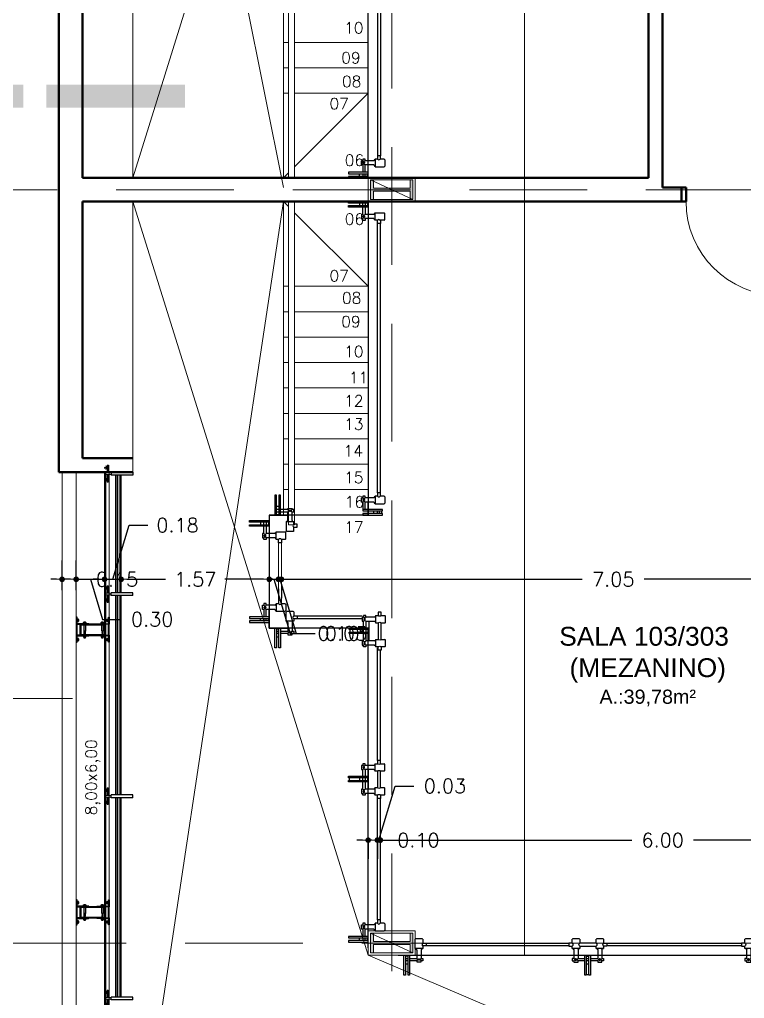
# Model space of a CAD drawing. Header units: millimetres. Extents: x 705 to 840, y 133 to 501.
# Drawn here: x 725.24 to 732.94, y 184.41 to 194.8 of the extents above; entities that cross this region are included whole.
import ezdxf

# ---------------------------------------------------------------- set-up
doc = ezdxf.new("R2010")
doc.units = ezdxf.units.MM
doc.header["$LTSCALE"] = 10
for name, pattern in [('ACAD_ISO03W100', [30, 12, -18]), ('BORDERX2', [3.5, 1, -0.5, 1, -0.5, 0, -0.5]), ('DASHED2', [0.375, 0.25, -0.125])]:
    doc.linetypes.add(name, pattern=pattern)
doc.layers.get('0').update_dxf_attribs({"color": 90})
for name, color, linetype in [('ACCESORIO', 90, 'Continuous'), ('EJE', 5, 'ACAD_ISO03W100'), ('ESCALERA', 90, 'Continuous'), ('VIDRO', 140, 'Continuous')]:
    doc.layers.add(name, color=color, linetype=linetype)
for name, color, linetype, lineweight in [('CINZA', 252, 'Continuous', 13), ('cinza 03', 252, 'Continuous', 13), ('COTA', 90, 'Continuous', 9), ('HACHT', 90, 'Continuous', 9), ('linha estutura', 252, 'Continuous', 13), ('PAREDES', 50, 'Continuous', 50), ('PAREDES 2', 50, 'Continuous', 50), ('Pilares', 16, 'Continuous', 20), ('pn 02', 16, 'Continuous', 20), ('PN-01', 90, 'Continuous', 13), ('PN-03', 180, 'Continuous', 30), ('texto', 16, 'Continuous', 20)]:
    doc.layers.add(name, color=color, linetype=linetype, lineweight=lineweight)
doc.styles.get("Standard").update_dxf_attribs({"font": 'simplex.shx'})
doc.dimstyles.new('1-100', dxfattribs={"dimtxt": 0.15, "dimasz": 0.06, "dimexe": 0.2, "dimexo": 0.1, "dimgap": 0.1, "dimtad": 0, "dimzin": 0, "dimdsep": 46, "dimtxsty": 'Standard', "dimblk": 'DOT', "dimcen": 0.09, "dimclrd": 90, "dimclre": 90, "dimclrt": 16, "dimadec": 0, "dimazin": 0, "dimtfac": 1, "dimtofl": 0, "dimtmove": 0, "dimatfit": 3, "dimldrblk": 'DOT', "dimfxl": 0, "dimtolj": 1, "dimtzin": 0, "dimarcsym": 0})

# ---------------------------------------------------------------- blocks, each defined once
blk = doc.blocks.new('peitoril1')
at = {"layer": 'EJE', "linetype": 'BORDERX2', "ltscale": 0.001}
for points in [[(0.017, -0.032), (-0.01, -0.032)], [(-0.01, -0.058), (0.017, -0.058)]]:
    blk.add_lwpolyline(points, dxfattribs=at)
for centre in [(-0.127, -0.046), (0.128, -0.046)]:
    blk.add_circle(centre, 0.00762, dxfattribs=at)
at = {"layer": 'ESCALERA'}
for p, q in [((-0.087, 0.129), (0.087, 0.129)), ((0.087, 0.098), (-0.087, 0.098))]:
    blk.add_line(p, q, dxfattribs=at)
for points in [[(-0.167, 0.129), (-0.202, 0.129), (-0.202, 0.098), (-0.167, 0.098)], [(-0.166, 0.17), (-0.16, 0.176)], [(-0.166, 0.17), (-0.166, 0.129)], [(-0.16, 0.176), (-0.135, 0.176)], [(-0.135, 0.176), (-0.093, 0.176)], [(-0.093, 0.176), (-0.087, 0.17)], [(-0.087, 0.129), (-0.087, 0.17)], [(0.087, 0.17), (0.093, 0.176)], [(0.087, 0.17), (0.087, 0.129)], [(0.093, 0.176), (0.119, 0.176)], [(0.119, 0.176), (0.161, 0.176)], [(0.161, 0.176), (0.167, 0.17)], [(0.167, 0.129), (0.167, 0.17)], [(0.167, 0.129), (0.202, 0.129), (0.202, 0.098), (0.167, 0.098)], [(-0.166, 0.099), (-0.166, 0.073), (-0.135, 0.073)], [(-0.166, 0.073), (-0.087, 0.073), (-0.087, 0.098)], [(-0.149, 0.059), (-0.149, -0.032)], [(-0.104, 0.059), (-0.104, -0.032)], [(0.104, 0), (-0.104, 0)], [(0.087, 0.073), (0.167, 0.073), (0.167, 0.098)], [(0.087, 0.098), (0.087, 0.073), (0.119, 0.073)], [(0.104, 0.059), (0.104, -0.032)], [(0.149, 0.059), (0.149, -0.032)], [(-0.149, -0.032), (-0.167, -0.032), (-0.167, -0.058), (-0.149, -0.058)], [(-0.104, -0.058), (-0.104, -0.071), (-0.149, -0.071), (-0.149, -0.058)], [(-0.026, -0.032), (-0.104, -0.032)], [(-0.104, -0.058), (-0.026, -0.058)], [(0.017, -0.008), (-0.01, -0.008)], [(0.017, -0.092), (-0.01, -0.092)], [(0.104, -0.032), (0.033, -0.032)], [(0.033, -0.058), (0.105, -0.058)], [(0.149, -0.058), (0.149, -0.071), (0.105, -0.071), (0.105, -0.058)], [(0.149, -0.032), (0.167, -0.032), (0.167, -0.058), (0.149, -0.058)], [(0.017, -0.202), (-0.01, -0.202)]]:
    blk.add_lwpolyline(points, dxfattribs=at)
for points in [[(-0.01, -0.21), (-0.01, 0), (-0.026, 0), (-0.026, -0.21)], [(0.033, -0.21), (0.033, 0), (0.017, 0), (0.017, -0.21)]]:
    blk.add_lwpolyline(points, close=True, dxfattribs=at)
for centre, radius, start, end in [((-0.177, 0.114), 0.0183, 303.7221, 56.3197), ((-0.077, 0.114), 0.0183, 123.6803, 236.2779), ((0.077, 0.114), 0.0183, 303.7221, 56.3197), ((0.177, 0.114), 0.0183, 123.6803, 236.2779), ((-0.172, 0.049), 0.0247, 22.7593, 77.2542), ((-0.081, 0.048), 0.0255, 102.7579, 156.0181), ((0.082, 0.049), 0.0247, 22.7593, 77.2542), ((0.172, 0.048), 0.0255, 102.7579, 156.0181), ((-0.155, -0.045), 0.0142, 296.1431, 64.1119), ((-0.098, -0.045), 0.0142, 115.274, 244.6765), ((0.098, -0.045), 0.0142, 296.1431, 64.1119), ((0.155, -0.045), 0.0142, 115.274, 244.6765)]:
    blk.add_arc(centre, radius, start, end, dxfattribs=at)
blk = doc.blocks.new('BLO253')
blk.add_lwpolyline([(39.6, 2, -0.414214), (40.6, 1, 0.414214), (41.6, 0), (91.5, 0, 0.414214), (92.5, 1), (92.5, 4, 0.414214), (91.5, 5), (49.6, 5, -0.414214), (44.6, 10), (44.6, 89, 0.414214), (43.6, 90), (41.6, 90, 0.414214), (40.6, 89), (40.6, 6.5, -0.414214), (39.1, 5), (-39.1, 5, -0.414214), (-40.6, 6.5), (-40.6, 89, 0.414214), (-41.6, 90), (-43.6, 90, 0.414214), (-44.6, 89), (-44.6, 10, -0.414214), (-49.6, 5), (-91.5, 5, 0.414214), (-92.5, 4), (-92.5, 1, 0.414214), (-91.5, 0), (-41.6, 0, 0.414214), (-40.6, 1, -0.414214), (-39.6, 2)], format="xyb", close=True)
blk = doc.blocks.new('CAB-BUL')
for p, q in [((-6.4, 11), (6.2, 11)), ((-4.5, 1.5), (-3.7, 2)), ((-4, 2), (-4, 9)), ((4.5, 1.5), (3.7, 2)), ((4, 2), (4, 9))]:
    blk.add_line(p, q)
blk.add_lwpolyline([(-9, 1.5), (9, 1.5), (9, 0), (-9, 0)], close=True)
blk.add_lwpolyline([(8.5, 9, 0.888889), (4, 9, 0.50025), (-4, 9, 0.88987), (-8.5, 9), (-8.5, 2), (8.5, 2)], format="xyb", close=True)
blk = doc.blocks.new('TUERCA')
for p, q in [((-6.5, -1.6), (6.5, -1.6)), ((6.5, -9.6), (-6.5, -9.6)), ((-4.5, -10.7), (3.2, -9.6)), ((-4.5, -11.9), (4.5, -10.7)), ((-4.5, -13.2), (4.5, -11.9)), ((-4.5, -14.4), (4.5, -13.2)), ((-4.5, -15.7), (4.5, -14.4)), ((-4.3, -8.1), (-4.3, -3.1)), ((-3, -16.5), (4.5, -15.7)), ((4.3, -3.1), (4.3, -8.1))]:
    blk.add_line(p, q)
blk.add_lwpolyline([(-9, 0), (9, 0), (9, -1.5), (-9, -1.5)], close=True)
blk.add_lwpolyline([(-4.3, -8.1, -0.666895), (-8.8, -8.1), (-8.8, -3.1, -0.666895), (-4.3, -3.1, -0.349005), (4.3, -3.1, -0.666667), (8.8, -3.1), (8.8, -8.1, -0.666667), (4.3, -8.1, -0.349005)], format="xyb", close=True)
blk.add_lwpolyline([(-3.8, -9.6), (-3, -9.8), (-4.5, -10.7), (-3, -11.1), (-4.5, -11.9), (-3, -12.3), (-4.5, -13.2), (-3, -13.6), (-4.5, -14.4), (-3, -14.8), (-4.5, -15.7), (-3, -16.4), (3, -16.4), (4.5, -15.7), (3, -15.2), (4.5, -14.4), (3, -14), (4.5, -13.2), (3, -12.7), (4.5, -11.9), (3, -11.5), (4.5, -10.7), (3, -10.2), (4.2, -9.6)])
blk = doc.blocks.new('fixação madeira')
at = {"layer": 'ACCESORIO'}
for p, q in [((-0.052, -0.063), (-0.05, -0.076)), ((-0.05, -0.063), (-0.048, -0.076)), ((-0.048, -0.063), (-0.047, -0.076)), ((-0.047, -0.063), (-0.045, -0.076)), ((-0.045, -0.063), (-0.043, -0.076)), ((-0.043, -0.063), (-0.041, -0.076)), ((-0.041, -0.063), (-0.039, -0.076)), ((-0.039, -0.063), (-0.038, -0.076)), ((-0.038, -0.063), (-0.036, -0.076)), ((-0.036, -0.063), (-0.034, -0.076)), ((-0.034, -0.063), (-0.032, -0.076)), ((-0.032, -0.063), (-0.03, -0.076)), ((-0.03, -0.063), (-0.029, -0.076)), ((-0.029, -0.063), (-0.027, -0.076)), ((-0.027, -0.063), (-0.025, -0.076)), ((-0.025, -0.063), (-0.023, -0.076)), ((-0.023, -0.063), (-0.021, -0.076)), ((-0.021, -0.063), (-0.02, -0.076)), ((-0.02, -0.063), (-0.018, -0.076)), ((-0.018, -0.063), (-0.016, -0.076)), ((-0.016, -0.063), (-0.014, -0.076)), ((-0.014, -0.063), (-0.012, -0.076)), ((-0.012, -0.076), (-0.012, -0.063)), ((-0.052, -0.251), (-0.05, -0.264)), ((-0.05, -0.251), (-0.048, -0.264)), ((-0.048, -0.251), (-0.047, -0.264)), ((-0.047, -0.251), (-0.045, -0.264)), ((-0.045, -0.251), (-0.043, -0.264)), ((-0.043, -0.251), (-0.041, -0.264)), ((-0.041, -0.251), (-0.039, -0.264)), ((-0.039, -0.251), (-0.038, -0.264)), ((-0.038, -0.251), (-0.036, -0.264)), ((-0.036, -0.251), (-0.034, -0.264)), ((-0.034, -0.251), (-0.032, -0.264)), ((-0.032, -0.251), (-0.03, -0.264)), ((-0.03, -0.251), (-0.029, -0.264)), ((-0.029, -0.251), (-0.027, -0.264)), ((-0.027, -0.251), (-0.025, -0.264)), ((-0.025, -0.251), (-0.023, -0.264)), ((-0.023, -0.251), (-0.021, -0.264)), ((-0.021, -0.251), (-0.02, -0.264)), ((-0.02, -0.251), (-0.018, -0.264)), ((-0.018, -0.251), (-0.016, -0.264)), ((-0.016, -0.251), (-0.014, -0.264)), ((-0.014, -0.251), (-0.012, -0.264)), ((-0.012, -0.264), (-0.012, -0.251))]:
    blk.add_line(p, q, dxfattribs=at)
for points in [[(-0.06, -0.034), (0.057, -0.034), (0.057, -0.308), (-0.06, -0.308)], [(-0.052, -0.042), (0.049, -0.042), (0.049, -0.3), (-0.052, -0.3)]]:
    blk.add_lwpolyline(points, close=True, dxfattribs=at)
for points in [[(0.049, -0.063), (-0.014, -0.063), (-0.015, -0.066), (-0.016, -0.063), (-0.017, -0.066), (-0.018, -0.063), (-0.018, -0.066), (-0.02, -0.063), (-0.02, -0.066), (-0.021, -0.063), (-0.022, -0.066), (-0.023, -0.063), (-0.024, -0.066), (-0.025, -0.063), (-0.026, -0.066), (-0.027, -0.063), (-0.027, -0.066), (-0.029, -0.063), (-0.029, -0.066), (-0.03, -0.063), (-0.031, -0.066), (-0.032, -0.063), (-0.033, -0.066), (-0.034, -0.063), (-0.035, -0.066), (-0.036, -0.063), (-0.036, -0.066), (-0.038, -0.063), (-0.038, -0.066), (-0.039, -0.063), (-0.04, -0.066), (-0.041, -0.063), (-0.042, -0.066), (-0.043, -0.063), (-0.044, -0.066), (-0.045, -0.063), (-0.045, -0.066), (-0.047, -0.063), (-0.047, -0.066), (-0.048, -0.063), (-0.049, -0.066), (-0.05, -0.063), (-0.051, -0.066), (-0.052, -0.063)], [(-0.052, -0.076), (-0.051, -0.074), (-0.05, -0.076), (-0.05, -0.074), (-0.048, -0.076), (-0.048, -0.074), (-0.047, -0.076), (-0.046, -0.074), (-0.045, -0.076), (-0.044, -0.074), (-0.043, -0.076), (-0.042, -0.074), (-0.041, -0.076), (-0.041, -0.074), (-0.039, -0.076), (-0.039, -0.074), (-0.038, -0.076), (-0.037, -0.074), (-0.036, -0.076), (-0.035, -0.074), (-0.034, -0.076), (-0.033, -0.074), (-0.032, -0.076), (-0.032, -0.074), (-0.03, -0.076), (-0.03, -0.074), (-0.029, -0.076), (-0.028, -0.074), (-0.027, -0.076), (-0.026, -0.074), (-0.025, -0.076), (-0.024, -0.074), (-0.023, -0.076), (-0.023, -0.074), (-0.021, -0.076), (-0.021, -0.074), (-0.02, -0.076), (-0.019, -0.074), (-0.018, -0.076), (-0.017, -0.074), (-0.016, -0.076), (-0.015, -0.074), (-0.014, -0.076), (-0.014, -0.074), (-0.012, -0.076), (0.049, -0.076)], [(0.049, -0.251), (-0.014, -0.251), (-0.015, -0.253), (-0.016, -0.251), (-0.017, -0.253), (-0.018, -0.251), (-0.018, -0.253), (-0.02, -0.251), (-0.02, -0.253), (-0.021, -0.251), (-0.022, -0.253), (-0.023, -0.251), (-0.024, -0.253), (-0.025, -0.251), (-0.026, -0.253), (-0.027, -0.251), (-0.027, -0.253), (-0.029, -0.251), (-0.029, -0.253), (-0.03, -0.251), (-0.031, -0.253), (-0.032, -0.251), (-0.033, -0.253), (-0.034, -0.251), (-0.035, -0.253), (-0.036, -0.251), (-0.036, -0.253), (-0.038, -0.251), (-0.038, -0.253), (-0.039, -0.251), (-0.04, -0.253), (-0.041, -0.251), (-0.042, -0.253), (-0.043, -0.251), (-0.044, -0.253), (-0.045, -0.251), (-0.045, -0.253), (-0.047, -0.251), (-0.047, -0.253), (-0.048, -0.251), (-0.049, -0.253), (-0.05, -0.251), (-0.051, -0.253), (-0.052, -0.251)], [(-0.052, -0.264), (-0.051, -0.262), (-0.05, -0.264), (-0.05, -0.262), (-0.048, -0.264), (-0.048, -0.262), (-0.047, -0.264), (-0.046, -0.262), (-0.045, -0.264), (-0.044, -0.262), (-0.043, -0.264), (-0.042, -0.262), (-0.041, -0.264), (-0.041, -0.262), (-0.039, -0.264), (-0.039, -0.262), (-0.038, -0.264), (-0.037, -0.262), (-0.036, -0.264), (-0.035, -0.262), (-0.034, -0.264), (-0.033, -0.262), (-0.032, -0.264), (-0.032, -0.262), (-0.03, -0.264), (-0.03, -0.262), (-0.029, -0.264), (-0.028, -0.262), (-0.027, -0.264), (-0.026, -0.262), (-0.025, -0.264), (-0.024, -0.262), (-0.023, -0.264), (-0.023, -0.262), (-0.021, -0.264), (-0.021, -0.262), (-0.02, -0.264), (-0.019, -0.262), (-0.018, -0.264), (-0.017, -0.262), (-0.016, -0.264), (-0.015, -0.262), (-0.014, -0.264), (-0.014, -0.262), (-0.012, -0.264), (0.049, -0.264)]]:
    blk.add_lwpolyline(points, dxfattribs=at)
at = {"layer": 'ACCESORIO', "xscale": 0.001440000000002328, "yscale": 0.001440000000002328, "zscale": 0.00144, "rotation": 180}
blk.add_blockref('BLO253', (-0.001, 0.001), dxfattribs=at)
at = {"layer": 'ACCESORIO', "linetype": 'Continuous', "xscale": 0.001440000000002328, "yscale": 0.001440000000002328, "zscale": 0.00144}
for name, p, rotation in [('CAB-BUL', (-0.105, -0.006), 180), ('TUERCA', (-0.066, -0.07), 270), ('CAB-BUL', (0.063, -0.07), 270), ('CAB-BUL', (0.1, -0.006), 180), ('CAB-BUL', (0.063, -0.258), 270)]:
    blk.add_blockref(name, p, dxfattribs=dict(at, rotation=rotation))
at = {"layer": 'ACCESORIO', "xscale": -0.001440000000002328, "yscale": 0.001440000000002328, "zscale": 0.00144}
blk.add_blockref('BLO253', (-0.001, -0.345), dxfattribs=at)
at = {"layer": 'ACCESORIO', "color": 252, "linetype": 'Continuous', "xscale": 0.001440000000002328, "yscale": 0.001440000000002328, "zscale": 0.00144, "rotation": 270}
blk.add_blockref('TUERCA', (-0.066, -0.258), dxfattribs=at)
at = {"layer": 'ACCESORIO', "linetype": 'Continuous', "xscale": -0.001440000000002328, "yscale": 0.001440000000002328, "zscale": 0.00144}
for p in [(-0.105, -0.338), (0.1, -0.338)]:
    blk.add_blockref('CAB-BUL', p, dxfattribs=at)
blk = doc.blocks.new('SPIDER')
at = {"layer": 'HACHT'}
blk.add_line((-0.289, -0.009), (-0.289, 0.009), dxfattribs=at)
at = {"layer": 'PN-01'}
for p, q in [((-0.264, 0.063), (-0.304, 0.063)), ((-0.293, 0.067), (-0.299, 0.07)), ((-0.294, 0.066), (-0.299, 0.069)), ((-0.264, 0.064), (-0.299, 0.064)), ((-0.264, 0.062), (-0.299, 0.062)), ((-0.294, 0.06), (-0.299, 0.058)), ((-0.293, 0.059), (-0.299, 0.056)), ((-0.264, 0.064), (-0.298, 0.064)), ((-0.289, 0.066), (-0.294, 0.066)), ((-0.289, 0.06), (-0.294, 0.06)), ((-0.289, 0.067), (-0.293, 0.067)), ((-0.289, 0.059), (-0.293, 0.059)), ((-0.283, 0.079), (-0.289, 0.079)), ((-0.283, 0.048), (-0.289, 0.048)), ((-0.228, 0.009), (-0.289, 0.009)), ((-0.279, 0.072), (-0.283, 0.079)), ((-0.279, 0.055), (-0.283, 0.048)), ((-0.27, 0.072), (-0.279, 0.072)), ((-0.27, 0.055), (-0.279, 0.055)), ((-0.264, 0.089), (-0.27, 0.089)), ((-0.27, 0.089), (-0.27, 0.009)), ((-0.264, 0.078), (-0.27, 0.078)), ((-0.264, 0.048), (-0.27, 0.048)), ((-0.264, 0.034), (-0.27, 0.034)), ((-0.264, 0.089), (-0.264, 0.009)), ((-0.258, 0.072), (-0.264, 0.076)), ((-0.258, 0.055), (-0.264, 0.051)), ((-0.262, 0.074), (-0.262, 0.052)), ((-0.261, 0.074), (-0.261, 0.053)), ((-0.26, 0.073), (-0.26, 0.053)), ((-0.258, 0.089), (-0.252, 0.089)), ((-0.258, 0.089), (-0.258, 0.08)), ((-0.258, 0.08), (-0.258, 0.047)), ((-0.258, 0.047), (-0.258, 0.009)), ((-0.258, 0.034), (-0.252, 0.034)), ((-0.252, 0.089), (-0.252, 0.009)), ((-0.264, -0.063), (-0.304, -0.063)), ((-0.293, -0.059), (-0.299, -0.056)), ((-0.294, -0.06), (-0.299, -0.058)), ((-0.264, -0.062), (-0.299, -0.062)), ((-0.264, -0.064), (-0.299, -0.064)), ((-0.294, -0.066), (-0.299, -0.069)), ((-0.293, -0.067), (-0.299, -0.07)), ((-0.264, -0.064), (-0.298, -0.064)), ((-0.289, -0.06), (-0.294, -0.06)), ((-0.289, -0.066), (-0.294, -0.066)), ((-0.289, -0.059), (-0.293, -0.059)), ((-0.289, -0.067), (-0.293, -0.067)), ((-0.228, -0.009), (-0.289, -0.009)), ((-0.283, -0.048), (-0.289, -0.048)), ((-0.283, -0.079), (-0.289, -0.079)), ((-0.279, -0.055), (-0.283, -0.048)), ((-0.279, -0.072), (-0.283, -0.079)), ((-0.27, -0.055), (-0.279, -0.055)), ((-0.27, -0.072), (-0.279, -0.072)), ((-0.27, -0.089), (-0.27, -0.009)), ((-0.264, -0.034), (-0.27, -0.034)), ((-0.264, -0.048), (-0.27, -0.048)), ((-0.264, -0.078), (-0.27, -0.078)), ((-0.264, -0.089), (-0.27, -0.089)), ((-0.264, -0.089), (-0.264, -0.009)), ((-0.258, -0.055), (-0.264, -0.051)), ((-0.258, -0.072), (-0.264, -0.076)), ((-0.262, -0.074), (-0.262, -0.052)), ((-0.261, -0.074), (-0.261, -0.053)), ((-0.26, -0.073), (-0.26, -0.053)), ((-0.258, -0.047), (-0.258, -0.009)), ((-0.258, -0.034), (-0.252, -0.034)), ((-0.258, -0.08), (-0.258, -0.047)), ((-0.258, -0.089), (-0.258, -0.08)), ((-0.258, -0.089), (-0.252, -0.089)), ((-0.252, -0.089), (-0.252, -0.009))]:
    blk.add_line(p, q, dxfattribs=at)
at = {"layer": 'PN-03'}
for p, q in [((-0.228, -0.015), (-0.228, 0.015)), ((0, 0.015), (-0.228, 0.015)), ((0, -0.015), (0, 0.015)), ((0, -0.015), (-0.228, -0.015))]:
    blk.add_line(p, q, dxfattribs=at)
blk = doc.blocks.new('_DOT')
at = {"color": 0, "linetype": 'ByBlock'}
blk.add_line((-0.5, 0), (-1, 0), dxfattribs=at)
at = {"color": 0, "linetype": 'ByBlock', "const_width": 0.5}
blk.add_lwpolyline([(-0.25, 0, 1), (0.25, 0, 1)], format="xyb", close=True, dxfattribs=at)
blk = doc.blocks.new('*D60')
at = {"layer": 'linha estutura', "color": 90, "lineweight": -2}
for p, q in [((728.881, 186.087), (728.821, 186.087)), ((728.941, 186.116), (728.941, 185.887)), ((729.039, 186.116), (729.039, 185.887)), ((729.099, 186.087), (729.159, 186.087))]:
    blk.add_line(p, q, dxfattribs=at)
at = {"layer": 'linha estutura', "color": 90, "lineweight": -2, "xscale": 0.06, "yscale": 0.06, "zscale": 0.06}
blk.add_blockref('_DOT', (728.941, 186.087), dxfattribs=at)
at = {"layer": 'linha estutura', "color": 90, "lineweight": -2, "xscale": 0.06, "yscale": 0.06, "zscale": 0.06, "rotation": 180}
blk.add_blockref('_DOT', (729.039, 186.087), dxfattribs=at)
at = {"layer": 'linha estutura', "color": 16, "insert": (729.474, 186.087), "char_height": 0.15, "attachment_point": 5}
blk.add_mtext('\\A1;0.10', dxfattribs=at)
blk = doc.blocks.new('*D61')
at = {"layer": 'linha estutura', "color": 90, "lineweight": -2}
for p, q in [((729.054, 186.087), (729.227, 186.662)), ((729.227, 186.662), (729.427, 186.662)), ((729.07, 186.187), (729.07, 186.287)), ((728.979, 186.087), (728.919, 186.087)), ((729.039, 186.116), (729.039, 185.887)), ((729.039, 186.087), (729.07, 186.087)), ((729.13, 186.087), (729.19, 186.087))]:
    blk.add_line(p, q, dxfattribs=at)
at = {"layer": 'linha estutura', "color": 90, "lineweight": -2, "xscale": 0.06, "yscale": 0.06, "zscale": 0.06}
blk.add_blockref('_DOT', (729.039, 186.087), dxfattribs=at)
at = {"layer": 'linha estutura', "color": 90, "lineweight": -2, "xscale": 0.06, "yscale": 0.06, "zscale": 0.06, "rotation": 180}
blk.add_blockref('_DOT', (729.07, 186.087), dxfattribs=at)
at = {"layer": 'linha estutura', "color": 16, "insert": (729.756, 186.662), "char_height": 0.15, "attachment_point": 5}
blk.add_mtext('\\A1;0.03', dxfattribs=at)
blk = doc.blocks.new('*D62')
at = {"layer": 'linha estutura', "color": 90, "lineweight": -2}
for p, q in [((729.07, 186.187), (729.07, 186.287)), ((735.066, 186.187), (735.066, 186.287)), ((729.13, 186.087), (731.739, 186.087)), ((735.006, 186.087), (732.396, 186.087))]:
    blk.add_line(p, q, dxfattribs=at)
at = {"layer": 'linha estutura', "color": 90, "lineweight": -2, "xscale": 0.06, "yscale": 0.06, "zscale": 0.06, "rotation": 180}
blk.add_blockref('_DOT', (729.07, 186.087), dxfattribs=at)
at = {"layer": 'linha estutura', "color": 90, "lineweight": -2, "xscale": 0.06, "yscale": 0.06, "zscale": 0.06}
blk.add_blockref('_DOT', (735.066, 186.087), dxfattribs=at)
at = {"layer": 'linha estutura', "color": 16, "insert": (732.068, 186.087), "char_height": 0.15, "attachment_point": 5}
blk.add_mtext('\\A1;6.00', dxfattribs=at)
blk = doc.blocks.new('*D75')
at = {"layer": 'linha estutura', "color": 90, "lineweight": -2}
for p, q in [((725.691, 188.74), (725.691, 189.057)), ((725.841, 188.74), (725.841, 189.057)), ((725.631, 188.857), (725.571, 188.857)), ((725.901, 188.857), (725.961, 188.857))]:
    blk.add_line(p, q, dxfattribs=at)
at = {"layer": 'linha estutura', "color": 90, "lineweight": -2, "xscale": 0.06, "yscale": 0.06, "zscale": 0.06}
blk.add_blockref('_DOT', (725.691, 188.857), dxfattribs=at)
at = {"layer": 'linha estutura', "color": 90, "lineweight": -2, "xscale": 0.06, "yscale": 0.06, "zscale": 0.06, "rotation": 180}
blk.add_blockref('_DOT', (725.841, 188.857), dxfattribs=at)
at = {"layer": 'linha estutura', "color": 16, "insert": (726.275, 188.857), "char_height": 0.15, "attachment_point": 5}
blk.add_mtext('\\A1;0.15', dxfattribs=at)
blk = doc.blocks.new('*D76')
at = {"layer": 'linha estutura', "color": 90, "lineweight": -2}
for p, q in [((725.841, 188.74), (725.841, 189.057)), ((725.781, 188.857), (725.721, 188.857)), ((725.841, 188.857), (726.142, 188.857)), ((725.992, 188.857), (726.119, 188.432)), ((726.202, 188.857), (726.262, 188.857)), ((726.142, 188.757), (726.142, 188.657)), ((726.119, 188.432), (726.319, 188.432))]:
    blk.add_line(p, q, dxfattribs=at)
at = {"layer": 'linha estutura', "color": 90, "lineweight": -2, "xscale": 0.06, "yscale": 0.06, "zscale": 0.06}
blk.add_blockref('_DOT', (725.841, 188.857), dxfattribs=at)
at = {"layer": 'linha estutura', "color": 90, "lineweight": -2, "xscale": 0.06, "yscale": 0.06, "zscale": 0.06, "rotation": 180}
blk.add_blockref('_DOT', (726.142, 188.857), dxfattribs=at)
at = {"layer": 'linha estutura', "color": 16, "insert": (726.648, 188.432), "char_height": 0.15, "attachment_point": 5}
blk.add_mtext('\\A1;0.30', dxfattribs=at)
blk = doc.blocks.new('*D77')
at = {"layer": 'linha estutura', "color": 90, "lineweight": -2}
for p, q in [((726.23, 188.857), (726.403, 189.432)), ((726.403, 189.432), (726.603, 189.432)), ((726.318, 188.957), (726.318, 189.057)), ((726.082, 188.857), (726.022, 188.857)), ((726.142, 188.857), (726.318, 188.857)), ((726.378, 188.857), (726.438, 188.857)), ((726.142, 188.757), (726.142, 188.657))]:
    blk.add_line(p, q, dxfattribs=at)
at = {"layer": 'linha estutura', "color": 90, "lineweight": -2, "xscale": 0.06, "yscale": 0.06, "zscale": 0.06}
blk.add_blockref('_DOT', (726.142, 188.857), dxfattribs=at)
at = {"layer": 'linha estutura', "color": 90, "lineweight": -2, "xscale": 0.06, "yscale": 0.06, "zscale": 0.06, "rotation": 180}
blk.add_blockref('_DOT', (726.318, 188.857), dxfattribs=at)
at = {"layer": 'linha estutura', "color": 16, "insert": (726.917, 189.432), "char_height": 0.15, "attachment_point": 5}
blk.add_mtext('\\A1;0.18', dxfattribs=at)
blk = doc.blocks.new('*D78')
at = {"layer": 'linha estutura', "color": 90, "lineweight": -2}
for p, q in [((726.318, 188.957), (726.318, 189.057)), ((726.378, 188.857), (726.79, 188.857)), ((727.831, 188.857), (727.419, 188.857)), ((727.891, 188.757), (727.891, 188.657))]:
    blk.add_line(p, q, dxfattribs=at)
at = {"layer": 'linha estutura', "color": 90, "lineweight": -2, "xscale": 0.06, "yscale": 0.06, "zscale": 0.06, "rotation": 180}
blk.add_blockref('_DOT', (726.318, 188.857), dxfattribs=at)
at = {"layer": 'linha estutura', "color": 90, "lineweight": -2, "xscale": 0.06, "yscale": 0.06, "zscale": 0.06}
blk.add_blockref('_DOT', (727.891, 188.857), dxfattribs=at)
at = {"layer": 'linha estutura', "color": 16, "insert": (727.105, 188.857), "char_height": 0.15, "attachment_point": 5}
blk.add_mtext('\\A1;1.57', dxfattribs=at)
blk = doc.blocks.new('*D79')
at = {"layer": 'linha estutura', "color": 90, "lineweight": -2}
for p, q in [((727.831, 188.857), (727.771, 188.857)), ((727.891, 188.857), (727.989, 188.857)), ((727.94, 188.857), (728.113, 188.282)), ((728.049, 188.857), (728.109, 188.857)), ((727.891, 188.757), (727.891, 188.657)), ((727.989, 188.757), (727.989, 188.657)), ((728.113, 188.282), (728.313, 188.282))]:
    blk.add_line(p, q, dxfattribs=at)
at = {"layer": 'linha estutura', "color": 90, "lineweight": -2, "xscale": 0.06, "yscale": 0.06, "zscale": 0.06}
blk.add_blockref('_DOT', (727.891, 188.857), dxfattribs=at)
at = {"layer": 'linha estutura', "color": 90, "lineweight": -2, "xscale": 0.06, "yscale": 0.06, "zscale": 0.06, "rotation": 180}
blk.add_blockref('_DOT', (727.989, 188.857), dxfattribs=at)
at = {"layer": 'linha estutura', "color": 16, "insert": (728.627, 188.282), "char_height": 0.15, "attachment_point": 5}
blk.add_mtext('\\A1;0.10', dxfattribs=at)
blk = doc.blocks.new('*D80')
at = {"layer": 'linha estutura', "color": 90, "lineweight": -2}
for p, q in [((727.929, 188.857), (727.869, 188.857)), ((727.989, 188.857), (728.02, 188.857)), ((728.004, 188.857), (728.177, 188.282)), ((728.08, 188.857), (728.14, 188.857)), ((727.989, 188.757), (727.989, 188.657)), ((728.02, 188.757), (728.02, 188.657)), ((728.177, 188.282), (728.377, 188.282))]:
    blk.add_line(p, q, dxfattribs=at)
at = {"layer": 'linha estutura', "color": 90, "lineweight": -2, "xscale": 0.06, "yscale": 0.06, "zscale": 0.06}
blk.add_blockref('_DOT', (727.989, 188.857), dxfattribs=at)
at = {"layer": 'linha estutura', "color": 90, "lineweight": -2, "xscale": 0.06, "yscale": 0.06, "zscale": 0.06, "rotation": 180}
blk.add_blockref('_DOT', (728.02, 188.857), dxfattribs=at)
at = {"layer": 'linha estutura', "color": 16, "insert": (728.706, 188.282), "char_height": 0.15, "attachment_point": 5}
blk.add_mtext('\\A1;0.03', dxfattribs=at)
blk = doc.blocks.new('*D81')
at = {"layer": 'linha estutura', "color": 90, "lineweight": -2}
for p, q in [((728.08, 188.857), (731.214, 188.857)), ((735.006, 188.857), (731.871, 188.857)), ((728.02, 188.757), (728.02, 188.657)), ((735.066, 188.757), (735.066, 188.657))]:
    blk.add_line(p, q, dxfattribs=at)
at = {"layer": 'linha estutura', "color": 90, "lineweight": -2, "xscale": 0.06, "yscale": 0.06, "zscale": 0.06, "rotation": 180}
blk.add_blockref('_DOT', (728.02, 188.857), dxfattribs=at)
at = {"layer": 'linha estutura', "color": 90, "lineweight": -2, "xscale": 0.06, "yscale": 0.06, "zscale": 0.06}
blk.add_blockref('_DOT', (735.066, 188.857), dxfattribs=at)
at = {"layer": 'linha estutura', "color": 16, "insert": (731.543, 188.857), "char_height": 0.15, "attachment_point": 5}
blk.add_mtext('\\A1;7.05', dxfattribs=at)

msp = doc.modelspace()

# ---------------------------------------------------------------- hatches: boundary and pattern name
at = {"layer": 'Pilares'}
for points in [[(728.966, 193.099), (728.966, 192.889), (728.996, 192.889), (728.996, 192.979), (729.386, 192.979), (729.386, 192.889), (729.416, 192.889), (729.416, 193.099), (729.386, 193.099), (729.386, 193.009), (728.996, 193.009), (728.996, 193.099)], [(728.966, 185.099), (728.966, 184.889), (728.996, 184.889), (728.996, 184.979), (729.386, 184.979), (729.386, 184.889), (729.416, 184.889), (729.416, 185.099), (729.386, 185.099), (729.386, 185.009), (728.996, 185.009), (728.996, 185.099)]]:
    msp.add_hatch(color=256, dxfattribs=at).paths.add_polyline_path(points)
at = {"layer": 'PN-01', "ltscale": 0.05}
h = msp.add_hatch(color=256, dxfattribs=at)
h.paths.add_polyline_path([(723.075, 193.129), (722.34, 193.619), (723.81, 193.619)])
h.paths.add_polyline_path([(723.81, 193.864), (722.34, 193.864), (722.34, 194.109), (723.81, 194.109)])
h.paths.add_polyline_path([(724.545, 193.864), (724.055, 193.864), (724.055, 194.109), (724.545, 194.109)])
h.paths.add_polyline_path([(725.28, 193.864), (724.79, 193.864), (724.79, 194.109), (725.28, 194.109)])
h.paths.add_polyline_path([(726.249, 193.864), (725.525, 193.864), (725.525, 194.109), (726.249, 194.109)])
h.paths.add_polyline_path([(726.995, 193.864), (726.249, 193.864), (726.249, 194.109), (726.995, 194.109)])

# ---------------------------------------------------------------- linework, layer by layer
at = {"layer": 'CINZA'}
for p, q in [((726.264, 189.964), (726.264, 188.715)), ((726.279, 189.964), (726.279, 188.715)), ((726.298, 189.964), (726.298, 188.715)), ((726.313, 189.964), (726.313, 188.715)), ((726.264, 188.685), (726.264, 186.568)), ((726.279, 188.685), (726.279, 186.568)), ((726.298, 188.685), (726.298, 186.568)), ((726.313, 188.685), (726.313, 186.568)), ((726.264, 186.538), (726.264, 184.421)), ((726.279, 186.538), (726.279, 184.421)), ((726.298, 186.538), (726.298, 184.421)), ((726.313, 186.538), (726.313, 184.421))]:
    msp.add_line(p, q, dxfattribs=at)
at = {"layer": 'cinza 03'}
for p, q in [((730.599, 184.864), (730.599, 201.124)), ((726.441, 189.994), (726.441, 190.144)), ((727.989, 189.244), (727.989, 188.634)), ((728.02, 189.262), (728.02, 188.634))]:
    msp.add_line(p, q, dxfattribs=at)
msp.add_arc((733.316, 192.869), 1, 180, 270, dxfattribs=at)
at = {"layer": 'COTA'}
msp.add_line((725.801, 187.59), (723.887, 187.59), dxfattribs=at)
at = {"layer": 'EJE', "linetype": 'BORDERX2', "ltscale": 0.001}
for points in [[(728.883, 193.163), (728.883, 193.135)], [(728.909, 193.135), (728.909, 193.163)], [(728.883, 192.826), (728.883, 192.853)], [(728.909, 192.853), (728.909, 192.826)], [(727.994, 189.597), (727.966, 189.597)], [(727.966, 189.572), (727.994, 189.572)], [(729.035, 189.583), (729.035, 189.555)], [(729.06, 189.555), (729.06, 189.583)], [(727.833, 189.436), (727.833, 189.464)], [(727.859, 189.464), (727.859, 189.436)], [(727.833, 188.442), (727.833, 188.415)], [(727.859, 188.415), (727.859, 188.442)], [(727.966, 188.307), (727.994, 188.307)], [(727.994, 188.281), (727.966, 188.281)], [(728.883, 185.048), (728.883, 185.02)], [(728.909, 185.02), (728.909, 185.048)], [(729.337, 184.832), (729.364, 184.832)], [(729.364, 184.806), (729.337, 184.806)]]:
    msp.add_lwpolyline(points, dxfattribs=at)
for centre in [(728.895, 193.28), (728.895, 192.709), (728.895, 189.7), (728.111, 189.585), (727.845, 189.319), (727.845, 188.559), (728.111, 188.294), (728.895, 185.165), (729.481, 184.819)]:
    msp.add_circle(centre, 0.00762, dxfattribs=at)
at = {"layer": 'ESCALERA'}
for p, q in [((729.039, 196.214), (729.039, 193.355)), ((729.07, 196.214), (729.07, 193.355)), ((729.039, 189.775), (729.039, 192.634)), ((729.07, 189.775), (729.07, 192.634)), ((728.186, 188.468), (728.878, 188.468)), ((728.878, 188.438), (728.186, 188.438)), ((729.039, 186.934), (729.039, 188.13)), ((729.07, 186.934), (729.07, 188.104)), ((729.039, 185.24), (729.039, 186.53)), ((729.07, 185.24), (729.07, 186.53)), ((729.556, 184.993), (731.072, 184.993)), ((731.072, 184.963), (729.556, 184.963)), ((731.476, 184.993), (732.905, 184.993)), ((732.905, 184.963), (731.476, 184.963))]:
    msp.add_line(p, q, dxfattribs=at)
for points in [[(729.07, 193.319), (729.07, 193.355), (729.039, 193.355), (729.039, 193.319)], [(728.883, 193.257), (728.87, 193.257), (728.87, 193.302), (728.883, 193.302)], [(728.909, 193.302), (728.909, 193.32), (728.883, 193.32), (728.883, 193.302)], [(728.883, 193.257), (728.883, 193.179)], [(729, 193.302), (728.909, 193.302)], [(729, 193.257), (728.909, 193.257)], [(728.909, 193.179), (728.909, 193.257)], [(728.941, 193.121), (728.941, 193.257)], [(729.014, 193.319), (729.014, 193.239)], [(729.039, 193.319), (729.014, 193.319), (729.014, 193.288)], [(729.111, 193.319), (729.069, 193.319)], [(729.111, 193.319), (729.117, 193.313)], [(729.117, 193.246), (729.111, 193.239)], [(729.117, 193.313), (729.117, 193.288)], [(729.117, 193.288), (729.117, 193.246)], [(728.849, 193.135), (728.849, 193.163)], [(728.933, 193.135), (728.933, 193.163)], [(729.014, 193.239), (729.111, 193.239)], [(728.849, 192.853), (728.849, 192.826)], [(728.933, 192.853), (728.933, 192.826)], [(728.941, 192.867), (728.941, 192.731)], [(728.883, 192.731), (728.87, 192.731), (728.87, 192.687), (728.883, 192.687)], [(728.883, 192.731), (728.883, 192.81)], [(728.909, 192.81), (728.909, 192.731)], [(729, 192.731), (728.909, 192.731)], [(729.014, 192.67), (729.014, 192.749)], [(729.014, 192.749), (729.111, 192.749)], [(729.117, 192.743), (729.111, 192.749)], [(729.117, 192.701), (729.117, 192.743)], [(728.909, 192.687), (728.909, 192.669), (728.883, 192.669), (728.883, 192.687)], [(729, 192.687), (728.909, 192.687)], [(729.039, 192.67), (729.014, 192.67), (729.014, 192.701)], [(729.07, 192.669), (729.07, 192.634), (729.039, 192.634), (729.039, 192.669)], [(729.111, 192.67), (729.069, 192.67)], [(729.111, 192.67), (729.117, 192.676)], [(729.117, 192.676), (729.117, 192.701)], [(728.883, 189.677), (728.87, 189.677), (728.87, 189.722), (728.883, 189.722)], [(728.909, 189.722), (728.909, 189.74), (728.883, 189.74), (728.883, 189.722)], [(729, 189.722), (728.909, 189.722)], [(729.014, 189.739), (729.014, 189.659)], [(729.039, 189.739), (729.014, 189.739), (729.014, 189.708)], [(729.07, 189.739), (729.07, 189.775), (729.039, 189.775), (729.039, 189.739)], [(729.111, 189.739), (729.069, 189.739)], [(729.111, 189.739), (729.117, 189.733)], [(729.117, 189.733), (729.117, 189.708)], [(729.117, 189.708), (729.117, 189.666)], [(727.966, 189.632), (727.994, 189.632)], [(728.088, 189.597), (728.088, 189.61), (728.133, 189.61), (728.133, 189.597)], [(728.883, 189.677), (728.883, 189.599)], [(729, 189.677), (728.909, 189.677)], [(728.909, 189.599), (728.909, 189.677)], [(728.941, 189.541), (728.941, 189.677)], [(729.014, 189.659), (729.111, 189.659)], [(729.117, 189.666), (729.111, 189.659)], [(727.891, 189.539), (727.891, 189.342)], [(727.891, 189.539), (728.088, 189.539)], [(727.952, 189.539), (728.088, 189.539)], [(727.966, 189.547), (727.994, 189.547)], [(728.088, 189.597), (728.01, 189.597)], [(728.01, 189.572), (728.088, 189.572)], [(728.088, 189.48), (728.088, 189.572)], [(728.133, 189.572), (728.151, 189.572), (728.151, 189.597), (728.133, 189.597)], [(728.133, 189.48), (728.133, 189.572)], [(729, 189.555), (729, 189.583)], [(729.085, 189.555), (729.085, 189.583)], [(727.799, 189.464), (727.799, 189.436)], [(727.833, 189.342), (727.833, 189.42)], [(727.859, 189.42), (727.859, 189.342)], [(727.883, 189.464), (727.883, 189.436)], [(728.15, 189.466), (728.07, 189.466)], [(728.07, 189.466), (728.07, 189.369)], [(728.15, 189.441), (728.15, 189.466), (728.119, 189.466)], [(728.15, 189.41), (728.186, 189.41), (728.186, 189.441), (728.15, 189.441)], [(728.15, 189.369), (728.15, 189.411)], [(727.833, 189.342), (727.82, 189.342), (727.82, 189.298), (727.833, 189.298)], [(727.859, 189.297), (727.859, 189.28), (727.833, 189.28), (727.833, 189.298)], [(727.95, 189.342), (727.859, 189.342)], [(727.95, 189.297), (727.859, 189.297)], [(727.964, 189.28), (727.964, 189.36)], [(727.964, 189.36), (728.061, 189.36)], [(727.989, 189.28), (727.964, 189.28), (727.964, 189.312)], [(728.067, 189.354), (728.061, 189.36)], [(728.067, 189.312), (728.067, 189.354)], [(728.067, 189.286), (728.067, 189.312)], [(728.077, 189.363), (728.07, 189.369)], [(728.119, 189.363), (728.077, 189.363)], [(728.144, 189.363), (728.119, 189.363)], [(728.15, 189.369), (728.144, 189.363)], [(728.02, 189.28), (728.02, 189.244), (727.989, 189.244), (727.989, 189.28)], [(728.061, 189.28), (728.019, 189.28)], [(728.061, 189.28), (728.067, 189.286)], [(727.833, 188.537), (727.82, 188.537), (727.82, 188.581), (727.833, 188.581)], [(727.859, 188.581), (727.859, 188.599), (727.833, 188.599), (727.833, 188.581)], [(727.95, 188.581), (727.859, 188.581)], [(727.964, 188.598), (727.964, 188.519)], [(727.989, 188.598), (727.964, 188.598), (727.964, 188.567)], [(728.02, 188.599), (728.02, 188.634), (727.989, 188.634), (727.989, 188.599)], [(728.061, 188.598), (728.019, 188.598)], [(728.061, 188.598), (728.067, 188.592)], [(728.067, 188.592), (728.067, 188.567)], [(728.067, 188.567), (728.067, 188.525)], [(727.833, 188.537), (727.833, 188.458)], [(727.95, 188.537), (727.859, 188.537)], [(727.859, 188.458), (727.859, 188.537)], [(727.891, 188.339), (727.891, 188.537)], [(727.964, 188.519), (728.061, 188.519)], [(728.067, 188.525), (728.061, 188.519)], [(728.077, 188.515), (728.07, 188.509)], [(728.07, 188.413), (728.07, 188.509)], [(728.119, 188.515), (728.077, 188.515)], [(728.144, 188.515), (728.119, 188.515)], [(728.15, 188.51), (728.144, 188.515)], [(728.15, 188.51), (728.15, 188.468)], [(728.15, 188.468), (728.186, 188.468), (728.186, 188.438), (728.15, 188.438)], [(727.799, 188.415), (727.799, 188.442)], [(727.883, 188.415), (727.883, 188.442)], [(728.15, 188.413), (728.07, 188.413)], [(728.088, 188.398), (728.088, 188.307)], [(728.15, 188.438), (728.15, 188.413), (728.119, 188.413)], [(728.133, 188.398), (728.133, 188.307)], [(727.891, 188.339), (728.088, 188.339)], [(727.952, 188.339), (728.088, 188.339)], [(727.966, 188.332), (727.994, 188.332)], [(728.01, 188.307), (728.088, 188.307)], [(728.088, 188.281), (728.01, 188.281)], [(728.088, 188.281), (728.088, 188.269), (728.133, 188.269), (728.133, 188.281)], [(728.133, 188.307), (728.151, 188.307), (728.151, 188.281), (728.133, 188.281)], [(727.966, 188.247), (727.994, 188.247)], [(729.07, 185.204), (729.07, 185.24), (729.039, 185.24), (729.039, 185.204)], [(728.883, 185.142), (728.87, 185.142), (728.87, 185.186), (728.883, 185.186)], [(728.909, 185.187), (728.909, 185.204), (728.883, 185.204), (728.883, 185.186)], [(728.883, 185.142), (728.883, 185.064)], [(729, 185.187), (728.909, 185.187)], [(729, 185.142), (728.909, 185.142)], [(728.909, 185.064), (728.909, 185.142)], [(728.941, 185.006), (728.941, 185.142)], [(728.941, 184.945), (728.941, 185.142)], [(729.014, 185.204), (729.014, 185.124)], [(729.039, 185.204), (729.014, 185.204), (729.014, 185.172)], [(729.111, 185.204), (729.069, 185.204)], [(729.111, 185.204), (729.117, 185.198)], [(729.117, 185.198), (729.117, 185.172)], [(729.117, 185.172), (729.117, 185.13)], [(728.849, 185.02), (728.849, 185.048)], [(728.933, 185.02), (728.933, 185.048)], [(729.014, 185.124), (729.111, 185.124)], [(729.117, 185.13), (729.111, 185.124)], [(729.441, 184.938), (729.441, 185.034)], [(729.489, 185.04), (729.447, 185.04)], [(729.514, 185.04), (729.489, 185.04)], [(729.52, 185.035), (729.514, 185.04)], [(729.52, 185.035), (729.52, 184.993)], [(729.52, 184.938), (729.441, 184.938)], [(729.52, 184.963), (729.52, 184.938), (729.489, 184.938)], [(729.521, 184.993), (729.556, 184.993), (729.556, 184.963), (729.521, 184.963)], [(729.261, 184.864), (729.459, 184.864)], [(729.337, 184.857), (729.364, 184.857)], [(729.38, 184.832), (729.459, 184.832)], [(729.459, 184.923), (729.459, 184.832)], [(729.503, 184.923), (729.503, 184.832)], [(729.503, 184.832), (729.521, 184.832), (729.521, 184.806), (729.503, 184.806)], [(729.337, 184.772), (729.364, 184.772)], [(729.459, 184.806), (729.38, 184.806)], [(729.459, 184.806), (729.459, 184.794), (729.503, 184.794), (729.503, 184.806)]]:
    msp.add_lwpolyline(points, dxfattribs=at)
for points in [[(728.731, 193.163), (728.941, 193.163), (728.941, 193.179), (728.731, 193.179)], [(728.731, 193.119), (728.941, 193.119), (728.941, 193.135), (728.731, 193.135)], [(728.731, 192.869), (728.941, 192.869), (728.941, 192.853), (728.731, 192.853)], [(728.731, 192.826), (728.941, 192.826), (728.941, 192.81), (728.731, 192.81)], [(727.95, 189.749), (727.95, 189.539), (727.966, 189.539), (727.966, 189.749)], [(727.994, 189.749), (727.994, 189.539), (728.01, 189.539), (728.01, 189.749)], [(728.883, 189.583), (729.093, 189.583), (729.093, 189.599), (728.883, 189.599)], [(728.883, 189.539), (729.093, 189.539), (729.093, 189.555), (728.883, 189.555)], [(727.681, 189.48), (727.891, 189.48), (727.891, 189.464), (727.681, 189.464)], [(727.681, 189.436), (727.891, 189.436), (727.891, 189.42), (727.681, 189.42)], [(727.681, 188.442), (727.891, 188.442), (727.891, 188.458), (727.681, 188.458)], [(727.681, 188.399), (727.891, 188.399), (727.891, 188.415), (727.681, 188.415)], [(727.95, 188.13), (727.95, 188.339), (727.966, 188.339), (727.966, 188.13)], [(727.994, 188.13), (727.994, 188.339), (728.01, 188.339), (728.01, 188.13)], [(728.731, 185.048), (728.941, 185.048), (728.941, 185.064), (728.731, 185.064)], [(728.731, 185.004), (728.941, 185.004), (728.941, 185.02), (728.731, 185.02)], [(729.321, 184.655), (729.321, 184.864), (729.337, 184.864), (729.337, 184.655)], [(729.364, 184.655), (729.364, 184.864), (729.38, 184.864), (729.38, 184.655)]]:
    msp.add_lwpolyline(points, close=True, dxfattribs=at)
for centre, radius, start, end in [((728.896, 193.308), 0.0142, 206.1431, 334.1119), ((728.896, 193.251), 0.0142, 25.274, 154.6765), ((728.99, 193.324), 0.0247, 292.7593, 347.2542), ((728.989, 193.234), 0.0255, 12.7579, 66.0181), ((729.054, 193.33), 0.0183, 213.7221, 326.3197), ((728.896, 192.738), 0.0142, 205.3235, 334.726), ((728.989, 192.755), 0.0255, 293.9819, 347.2421), ((728.896, 192.681), 0.0142, 25.8881, 153.8569), ((728.99, 192.664), 0.0247, 12.7458, 67.2407), ((729.054, 192.659), 0.0183, 33.6803, 146.2779), ((728.896, 189.728), 0.0142, 206.1431, 334.1119), ((728.99, 189.744), 0.0247, 292.7593, 347.2542), ((729.054, 189.75), 0.0183, 213.7221, 326.3197), ((728.896, 189.671), 0.0142, 25.274, 154.6765), ((728.989, 189.654), 0.0255, 12.7579, 66.0181), ((728.082, 189.584), 0.0142, 295.274, 64.6765), ((728.139, 189.584), 0.0142, 116.1431, 244.1119), ((728.065, 189.491), 0.0255, 282.7579, 336.0181), ((728.155, 189.49), 0.0247, 202.7593, 257.2542), ((728.161, 189.426), 0.0183, 123.7221, 236.3197), ((727.846, 189.348), 0.0142, 205.3235, 334.726), ((727.846, 189.291), 0.0142, 25.8881, 153.8569), ((727.939, 189.365), 0.0255, 293.9819, 347.2421), ((727.94, 189.275), 0.0247, 12.7458, 67.2407), ((728.004, 189.27), 0.0183, 33.6803, 146.2779), ((727.846, 188.587), 0.0142, 206.1431, 334.1119), ((727.94, 188.604), 0.0247, 292.7593, 347.2542), ((728.004, 188.609), 0.0183, 213.7221, 326.3197), ((727.846, 188.53), 0.0142, 25.274, 154.6765), ((727.939, 188.513), 0.0255, 12.7579, 66.0181), ((728.161, 188.453), 0.0183, 123.6803, 236.2779), ((728.065, 188.388), 0.0255, 23.9819, 77.2421), ((728.155, 188.389), 0.0247, 102.7458, 157.2407), ((728.082, 188.294), 0.0142, 295.3235, 64.726), ((728.139, 188.294), 0.0142, 115.8881, 243.8569), ((728.896, 185.193), 0.0142, 206.1431, 334.1119), ((728.896, 185.136), 0.0142, 25.274, 154.6765), ((728.99, 185.209), 0.0247, 292.7593, 347.2542), ((728.989, 185.119), 0.0255, 12.7579, 66.0181), ((729.054, 185.214), 0.0183, 213.7221, 326.3197), ((729.435, 184.913), 0.0255, 23.9819, 77.2421), ((729.526, 184.914), 0.0247, 102.7458, 157.2407), ((729.531, 184.978), 0.0183, 123.6803, 236.2779), ((729.452, 184.819), 0.0142, 295.3235, 64.726), ((729.509, 184.819), 0.0142, 115.8881, 243.8569)]:
    msp.add_arc(centre, radius, start, end, dxfattribs=at)
at = {"layer": 'HACHT'}
for p, q in [((726.258, 189.964), (726.258, 188.715)), ((726.318, 189.964), (726.318, 188.715)), ((726.258, 188.685), (726.258, 186.568)), ((726.318, 188.685), (726.318, 186.568)), ((726.258, 186.538), (726.258, 184.421)), ((726.318, 186.538), (726.318, 184.421))]:
    msp.add_line(p, q, dxfattribs=at)
at = {"layer": 'linha estutura', "linetype": 'DASHED2', "ltscale": 0.5}
for p, q in [((729.191, 179.07), (729.191, 208.223)), ((724.39, 192.994), (771.017, 192.994)), ((723.247, 184.994), (770.918, 184.994))]:
    msp.add_line(p, q, dxfattribs=at)
at = {"layer": 'PAREDES'}
for p, q in [((732.266, 192.869), (732.266, 193.019)), ((732.316, 192.869), (732.316, 193.019)), ((732.316, 192.869), (732.316, 193.019)), ((732.316, 192.869), (732.316, 193.019))]:
    msp.add_line(p, q, dxfattribs=at)
at = {"layer": 'PAREDES 2'}
for p, q in [((725.658, 195.994), (725.658, 189.994)), ((725.908, 195.844), (725.908, 193.119)), ((731.916, 193.119), (731.916, 195.669)), ((732.066, 193.019), (732.066, 195.519)), ((725.908, 193.119), (731.916, 193.119)), ((732.066, 193.019), (732.316, 193.019)), ((725.908, 192.869), (732.316, 192.869)), ((725.908, 192.869), (725.908, 190.144)), ((725.908, 190.144), (726.441, 190.144)), ((725.658, 189.994), (726.441, 189.994))]:
    msp.add_line(p, q, dxfattribs=at)
at = {"layer": 'Pilares'}
for p, q in [((728.941, 193.124), (728.941, 192.864)), ((728.941, 193.124), (729.441, 193.124)), ((728.966, 193.099), (729.416, 193.099)), ((729.416, 192.889), (728.966, 193.099)), ((729.441, 193.124), (729.441, 192.864)), ((728.941, 192.864), (729.441, 192.864)), ((728.966, 192.889), (729.416, 192.889)), ((728.941, 185.124), (728.941, 184.864)), ((728.941, 185.124), (729.441, 185.124)), ((728.966, 185.099), (729.416, 185.099)), ((729.416, 184.889), (728.966, 185.099)), ((729.441, 185.124), (729.441, 184.864)), ((728.941, 184.864), (729.441, 184.864)), ((728.966, 184.889), (729.416, 184.889))]:
    msp.add_line(p, q, dxfattribs=at)
at = {"layer": 'Pilares', "linetype": 'Continuous'}
for p, q in [((728.996, 193.009), (728.996, 193.099)), ((729.386, 193.009), (729.386, 193.099)), ((728.996, 193.009), (729.386, 193.009)), ((728.996, 192.889), (728.996, 192.979)), ((728.996, 192.979), (729.386, 192.979)), ((729.386, 192.889), (729.386, 192.979)), ((728.996, 185.009), (728.996, 185.099)), ((729.386, 185.009), (729.386, 185.099)), ((728.996, 185.009), (729.386, 185.009)), ((728.996, 184.889), (728.996, 184.979)), ((728.996, 184.979), (729.386, 184.979)), ((729.386, 184.889), (729.386, 184.979))]:
    msp.add_line(p, q, dxfattribs=at)
for points in [[(728.996, 193.099), (728.966, 193.099), (728.966, 192.889), (728.996, 192.889)], [(729.386, 192.889), (729.416, 192.889), (729.416, 193.099), (729.386, 193.099)], [(728.996, 185.099), (728.966, 185.099), (728.966, 184.889), (728.996, 184.889)], [(729.386, 184.889), (729.416, 184.889), (729.416, 185.099), (729.386, 185.099)]]:
    msp.add_lwpolyline(points, dxfattribs=at)
at = {"layer": 'pn 02'}
for p, q in [((725.691, 181.993), (725.691, 189.994)), ((725.841, 182.143), (725.841, 189.994))]:
    msp.add_line(p, q, dxfattribs=at)
at = {"layer": 'PN-01'}
for p, q in [((728.941, 201.124), (726.441, 193.119)), ((728.041, 193.019), (726.441, 200.994)), ((728.041, 193.119), (728.041, 196.449)), ((726.441, 193.119), (726.441, 195.844)), ((728.095, 194.559), (728.041, 194.559)), ((728.941, 194.559), (728.16, 194.559)), ((728.095, 194.289), (728.041, 194.289)), ((728.941, 194.289), (728.16, 194.289)), ((728.095, 194.019), (728.041, 194.019)), ((728.941, 194.019), (728.16, 194.019)), ((728.941, 194.019), (728.16, 193.238)), ((728.095, 193.173), (728.041, 193.119)), ((726.441, 192.869), (728.941, 184.864)), ((728.041, 192.869), (726.441, 182.244)), ((726.441, 190.144), (726.441, 192.869)), ((728.041, 192.869), (728.041, 189.539)), ((728.095, 192.815), (728.041, 192.869)), ((728.941, 191.969), (728.16, 192.75)), ((728.095, 191.969), (728.041, 191.969)), ((728.941, 191.969), (728.16, 191.969)), ((728.095, 191.699), (728.041, 191.699)), ((728.941, 191.699), (728.16, 191.699)), ((728.095, 191.429), (728.041, 191.429)), ((728.941, 191.429), (728.16, 191.429)), ((728.095, 191.159), (728.041, 191.159)), ((728.941, 191.159), (728.16, 191.159)), ((728.095, 190.889), (728.041, 190.889)), ((728.941, 190.889), (728.16, 190.889)), ((728.095, 190.619), (728.041, 190.619)), ((728.941, 190.619), (728.16, 190.619)), ((728.095, 190.349), (728.041, 190.349)), ((728.941, 190.349), (728.16, 190.349)), ((728.095, 190.079), (728.041, 190.079)), ((728.941, 190.079), (728.16, 190.079)), ((726.191, 189.994), (726.191, 181.993)), ((728.095, 189.809), (728.041, 189.809)), ((728.941, 189.809), (728.16, 189.809)), ((728.941, 184.864), (735.116, 182.244))]:
    msp.add_line(p, q, dxfattribs=at)
for points in [[(728.16, 196.551), (728.095, 196.551), (728.095, 193.126), (728.16, 193.126)], [(728.16, 189.437), (728.095, 189.437), (728.095, 192.862), (728.16, 192.862)]]:
    msp.add_lwpolyline(points, close=True, dxfattribs=at)
at = {"layer": 'PN-03', "ltscale": 0.1}
for p, q in [((728.941, 193.119), (728.941, 196.449)), ((728.941, 192.869), (728.941, 189.539)), ((728.941, 189.539), (727.891, 189.539)), ((727.891, 189.539), (727.891, 188.339)), ((728.941, 188.339), (727.891, 188.339)), ((728.941, 185.124), (728.941, 188.339)), ((729.441, 184.864), (734.941, 184.864))]:
    msp.add_line(p, q, dxfattribs=at)
at = {"layer": 'VIDRO'}
for p, q in [((726.142, 189.994), (726.142, 181.946)), ((726.152, 189.994), (726.152, 181.956))]:
    msp.add_line(p, q, dxfattribs=at)

# ---------------------------------------------------------------- block references
at = {"layer": 'cinza 03', "xscale": -1}
for name, p, rotation in [('SPIDER', (726.441, 189.979), 180), ('fixação madeira', (726.189, 188.322), 270), ('fixação madeira', (726.189, 185.322), 270)]:
    msp.add_blockref(name, p, dxfattribs=dict(at, rotation=rotation))
at = {"layer": 'cinza 03'}
for p in [(726.441, 188.7), (726.441, 186.553), (726.441, 184.406)]:
    msp.add_blockref('SPIDER', p, dxfattribs=at)
at = {"layer": 'ESCALERA', "xscale": -1, "rotation": 270}
for p in [(728.949, 188.306), (728.941, 186.732)]:
    msp.add_blockref('peitoril1', p, dxfattribs=at)
at = {"layer": 'ESCALERA', "xscale": -1}
for p in [(731.274, 184.864), (733.108, 184.864)]:
    msp.add_blockref('peitoril1', p, dxfattribs=at)

# ---------------------------------------------------------------- texts
at = {"layer": 'COTA', "insert": (731.909, 188.352), "char_height": 0.2, "width": 2.812, "attachment_point": 2}
msp.add_mtext('{\\fArial|b0|i0|c0|p34;SALA 103/303  (MEZANINO)\\P\\H0.75x;A.:39,78m²}', dxfattribs=at)
at = {"layer": 'texto'}
for s, p in [('10', (728.686, 194.653)), ('09', (728.655, 194.335)), ('08', (728.663, 194.084)), ('07', (728.53, 193.848)), ('06', (728.692, 193.247)), ('06', (728.692, 192.622)), ('07', (728.53, 192.02)), ('08', (728.663, 191.785)), ('09', (728.655, 191.533)), ('10', (728.686, 191.216)), ('11', (728.737, 190.939)), ('12', (728.686, 190.692)), ('13', (728.686, 190.444)), ('14', (728.68, 190.161)), ('15', (728.686, 189.878)), ('16', (728.692, 189.619)), ('17', (728.686, 189.351))]:
    msp.add_text(s, height=0.12, dxfattribs=at).set_placement(p)
msp.add_text('8,00x6,00', height=0.12, rotation=90, dxfattribs=at).set_placement((726.06, 186.35))

# ---------------------------------------------------------------- dimensions: what is measured, and where the dimension line sits
at = {"layer": 'linha estutura'}
for base, p1, p2, picture, middle in [((726.318, 188.857), (726.142, 188.857), (726.318, 188.857), '*D77', (726.703, 189.432)), ((726.142, 188.857), (725.841, 188.64), (726.142, 188.857), '*D76', (726.419, 188.432)), ((727.891, 188.857), (726.318, 188.857), (727.891, 188.857), '*D78', (727.105, 188.857)), ((727.989, 188.857), (727.891, 188.857), (727.989, 188.857), '*D79', (728.413, 188.282)), ((728.02, 188.857), (727.989, 188.857), (728.02, 188.857), '*D80', (728.477, 188.282)), ((735.066, 188.857), (728.02, 188.857), (735.066, 188.857), '*D81', (731.543, 188.857)), ((729.07, 186.087), (729.039, 186.216), (729.07, 186.087), '*D61', (729.527, 186.662)), ((735.066, 186.087), (729.07, 186.087), (735.066, 186.087), '*D62', (732.068, 186.087))]:
    dim = msp.add_linear_dim(base=base, p1=p1, p2=p2, dimstyle='1-100', override={"dimtmove": 1}, dxfattribs=at)
    dim.commit()
    dim.dimension.update_dxf_attribs({"geometry": picture, "text_midpoint": middle})
for base, p1, p2, picture, middle in [((725.841, 188.857), (725.691, 188.64), (725.841, 188.64), '*D75', (726.275, 188.857)), ((729.039, 186.087), (728.941, 186.216), (729.039, 186.216), '*D60', (729.474, 186.087))]:
    dim = msp.add_linear_dim(base=base, p1=p1, p2=p2, dimstyle='1-100', dxfattribs=at)
    dim.commit()
    dim.dimension.update_dxf_attribs({"geometry": picture, "text_midpoint": middle})

doc.saveas('drawing.dxf')
